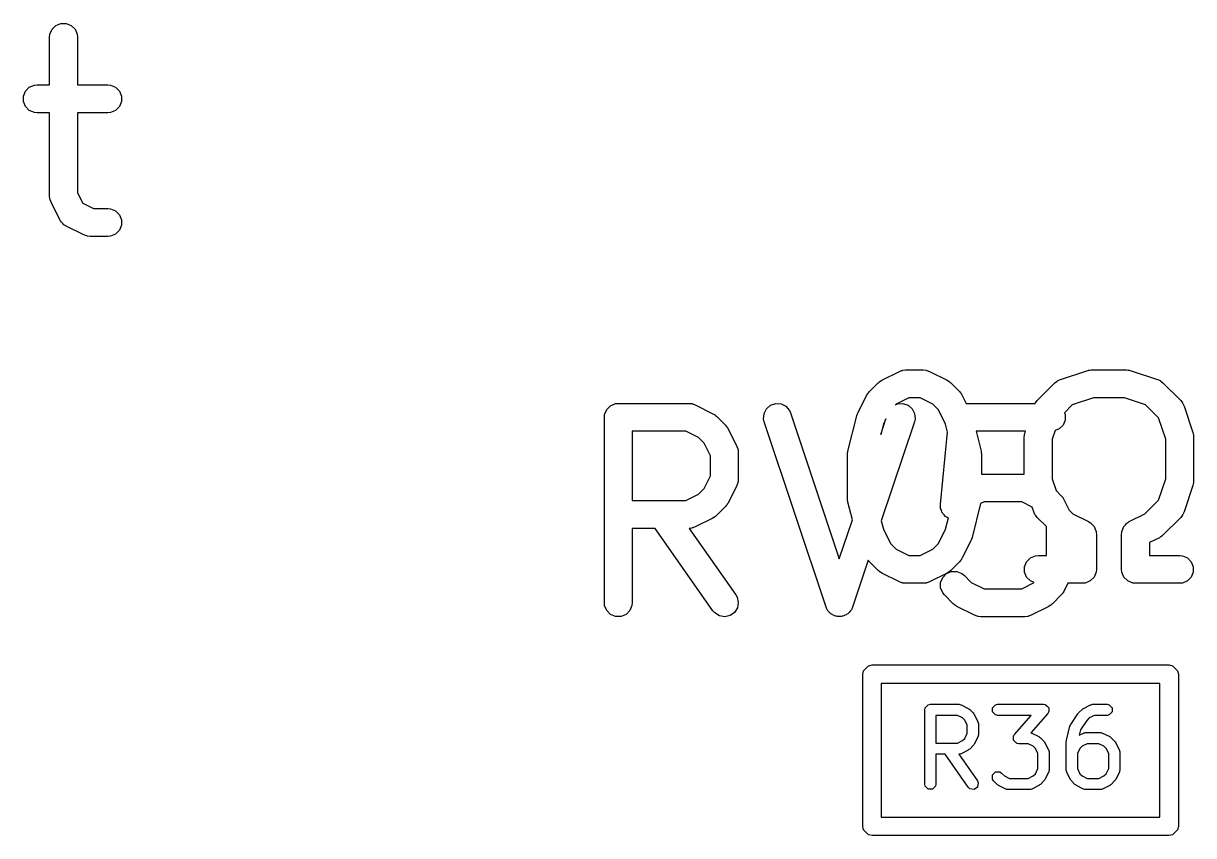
# Model space of a CAD drawing. Header units: millimetres. Extents: x 129 to 276, y -185 to -58.
# Drawn here: x 199.38 to 205.68, y -182.46 to -178.08 of the extents above; entities that cross this region are included whole.
import ezdxf

# ---------------------------------------------------------------- set-up
doc = ezdxf.new("R2010")
doc.units = ezdxf.units.MM
doc.layers.add('F.Fab', color=9, linetype='CONTINUOUS', true_color=0xafafaf)

msp = doc.modelspace()

# ---------------------------------------------------------------- linework, layer by layer
at = {"layer": 'F.Fab', "linetype": 'CONTINUOUS'}
for p, q in [((199.521679, -178.140187), (199.532878, -178.113151)), ((199.532878, -178.113151), (199.55357, -178.092459)), ((199.55357, -178.092459), (199.580606, -178.08126)), ((199.580606, -178.08126), (199.60987, -178.08126)), ((199.60987, -178.08126), (199.636906, -178.092459)), ((199.636906, -178.092459), (199.657598, -178.113151)), ((199.657598, -178.113151), (199.668797, -178.140187)), ((199.520238, -178.154819), (199.521679, -178.140187)), ((199.520238, -178.413152), (199.520238, -178.154819)), ((199.668797, -178.140187), (199.670238, -178.154819)), ((199.670238, -178.154819), (199.670238, -178.413152)), ((199.378822, -178.47352), (199.390021, -178.446484)), ((199.390021, -178.446484), (199.410713, -178.425792)), ((199.410713, -178.425792), (199.437749, -178.414593)), ((199.437749, -178.414593), (199.452381, -178.413152)), ((199.452381, -178.413152), (199.520238, -178.413152)), ((199.670238, -178.413152), (199.833333, -178.413152)), ((199.833333, -178.413152), (199.847965, -178.414593)), ((199.847965, -178.414593), (199.875001, -178.425792)), ((199.875001, -178.425792), (199.895693, -178.446484)), ((199.895693, -178.446484), (199.906892, -178.47352)), ((199.378822, -178.502784), (199.378822, -178.47352)), ((199.390021, -178.52982), (199.378822, -178.502784)), ((199.906892, -178.502784), (199.895693, -178.52982)), ((199.906892, -178.47352), (199.906892, -178.502784)), ((199.410713, -178.550512), (199.390021, -178.52982)), ((199.437749, -178.561711), (199.410713, -178.550512)), ((199.452381, -178.563152), (199.437749, -178.561711)), ((199.520238, -178.563152), (199.452381, -178.563152)), ((199.520238, -179.011961), (199.520238, -178.563152)), ((199.833333, -178.563152), (199.670238, -178.563152)), ((199.670238, -178.563152), (199.670238, -178.994256)), ((199.847965, -178.561711), (199.833333, -178.563152)), ((199.875001, -178.550512), (199.847965, -178.561711)), ((199.895693, -178.52982), (199.875001, -178.550512)), ((199.521679, -179.026593), (199.520238, -179.011961)), ((199.670238, -178.994256), (199.698758, -179.051298)), ((199.52271, -179.029082), (199.521679, -179.026593)), ((199.522901, -179.03177), (199.52271, -179.029082)), ((199.528156, -179.045502), (199.522901, -179.03177)), ((199.575775, -179.140741), (199.528156, -179.045502)), ((199.698758, -179.051298), (199.7558, -179.079819)), ((199.7558, -179.079819), (199.833333, -179.079819)), ((199.833333, -179.079819), (199.847965, -179.08126)), ((199.847965, -179.08126), (199.875001, -179.092459)), ((199.875001, -179.092459), (199.895693, -179.113151)), ((199.895693, -179.113151), (199.906892, -179.140187)), ((199.906892, -179.140187), (199.906892, -179.169451)), ((199.577315, -179.143187), (199.575775, -179.140741)), ((199.5777, -179.144342), (199.577315, -179.143187)), ((199.578946, -179.145779), (199.5777, -179.144342)), ((199.583607, -179.153183), (199.578946, -179.145779)), ((199.590709, -179.159342), (199.583607, -179.153183)), ((199.596873, -179.16645), (199.590709, -179.159342)), ((199.604278, -179.171111), (199.596873, -179.16645)), ((199.605715, -179.172357), (199.604278, -179.171111)), ((199.606868, -179.172741), (199.605715, -179.172357)), ((199.609316, -179.174282), (199.606868, -179.172741)), ((199.704554, -179.221901), (199.609316, -179.174282)), ((199.895693, -179.196487), (199.875001, -179.217179)), ((199.906892, -179.169451), (199.895693, -179.196487)), ((199.718285, -179.227156), (199.704554, -179.221901)), ((199.720974, -179.227347), (199.718285, -179.227156)), ((199.723463, -179.228378), (199.720974, -179.227347)), ((199.738095, -179.229819), (199.723463, -179.228378)), ((199.833333, -179.229819), (199.738095, -179.229819)), ((199.847965, -179.228378), (199.833333, -179.229819)), ((199.875001, -179.217179), (199.847965, -179.228378)), ((204.002173, -180.005356), (204.097411, -179.957737)), ((204.097411, -179.957737), (204.111142, -179.952482)), ((204.111142, -179.952482), (204.113831, -179.95229)), ((204.113831, -179.95229), (204.11632, -179.95126)), ((204.11632, -179.95126), (204.130952, -179.949819)), ((204.130952, -179.949819), (204.22619, -179.949819)), ((204.22619, -179.949819), (204.240822, -179.95126)), ((204.240822, -179.95126), (204.243311, -179.952291)), ((204.243311, -179.952291), (204.245999, -179.952482)), ((204.245999, -179.952482), (204.259731, -179.957737)), ((204.259731, -179.957737), (204.354969, -180.005356)), ((204.964378, -180.001287), (205.107234, -179.953668)), ((205.107234, -179.953668), (205.114489, -179.952018)), ((205.114489, -179.952018), (205.11632, -179.95126)), ((205.11632, -179.95126), (205.118973, -179.950998)), ((205.118973, -179.950998), (205.121571, -179.950408)), ((205.121571, -179.950408), (205.123545, -179.950548)), ((205.123545, -179.950548), (205.130952, -179.949819)), ((205.130952, -179.949819), (205.321428, -179.949819)), ((205.321428, -179.949819), (205.328833, -179.950548)), ((205.328833, -179.950548), (205.330808, -179.950408)), ((205.330808, -179.950408), (205.333405, -179.950998)), ((205.333405, -179.950998), (205.33606, -179.95126)), ((205.33606, -179.95126), (205.337891, -179.952018)), ((205.337891, -179.952018), (205.345145, -179.953668)), ((205.345145, -179.953668), (205.488002, -180.001287)), ((203.935062, -180.067024), (203.982681, -180.019405)), ((203.982681, -180.019405), (203.98843, -180.014686)), ((203.98843, -180.014686), (203.98973, -180.013188)), ((203.98973, -180.013188), (203.991989, -180.011766)), ((203.991989, -180.011766), (203.994046, -180.010078)), ((203.994046, -180.010078), (203.995873, -180.00932)), ((203.995873, -180.00932), (204.002173, -180.005356)), ((204.354969, -180.005356), (204.361268, -180.00932)), ((204.361268, -180.00932), (204.363096, -180.010078)), ((204.363096, -180.010078), (204.365152, -180.011766)), ((204.365152, -180.011766), (204.367412, -180.013188)), ((204.367412, -180.013188), (204.368711, -180.014686)), ((204.368711, -180.014686), (204.374461, -180.019405)), ((204.374461, -180.019405), (204.42208, -180.067024)), ((204.839824, -180.114643), (204.935062, -180.019405)), ((204.935062, -180.019405), (204.946427, -180.010077)), ((204.946427, -180.010077), (204.948917, -180.009045)), ((204.948917, -180.009045), (204.950952, -180.007281)), ((204.950952, -180.007281), (204.964378, -180.001287)), ((205.488002, -180.001287), (205.501427, -180.007281)), ((205.501427, -180.007281), (205.503462, -180.009046)), ((205.503462, -180.009046), (205.505953, -180.010078)), ((205.505953, -180.010078), (205.517318, -180.019405)), ((205.517318, -180.019405), (205.612556, -180.114643)), ((203.921013, -180.086516), (203.924977, -180.080216)), ((203.924977, -180.080216), (203.925735, -180.078389)), ((203.925735, -180.078389), (203.927423, -180.076332)), ((203.927423, -180.076332), (203.928845, -180.074073)), ((203.928845, -180.074073), (203.930343, -180.072773)), ((203.930343, -180.072773), (203.935062, -180.067024)), ((204.42208, -180.067024), (204.426798, -180.072773)), ((204.426798, -180.072773), (204.428297, -180.074073)), ((204.428297, -180.074073), (204.429718, -180.076332)), ((204.429718, -180.076332), (204.431407, -180.078389)), ((204.431407, -180.078389), (204.432164, -180.080216)), ((204.432164, -180.080216), (204.436129, -180.086516)), ((202.520973, -180.163151), (202.541665, -180.142459)), ((202.541665, -180.142459), (202.568701, -180.13126)), ((202.568701, -180.13126), (202.583333, -180.129819)), ((202.583333, -180.129819), (202.964285, -180.129819)), ((202.964285, -180.129819), (202.978917, -180.13126)), ((202.978917, -180.13126), (202.981406, -180.132291)), ((202.981406, -180.132291), (202.984094, -180.132482)), ((202.984094, -180.132482), (202.997826, -180.137737)), ((202.997826, -180.137737), (203.093064, -180.185356)), ((203.381226, -180.158836), (203.403333, -180.139662)), ((203.403333, -180.139662), (203.431096, -180.130408)), ((203.431096, -180.130408), (203.460286, -180.132483)), ((203.460286, -180.132483), (203.486459, -180.145569)), ((203.486459, -180.145569), (203.505633, -180.167676)), ((203.873394, -180.181754), (203.921013, -180.086516)), ((204.076137, -180.13808), (204.087332, -180.132483)), ((204.080141, -180.134077), (204.076137, -180.13808)), ((204.148657, -180.099819), (204.080141, -180.134077)), ((204.087332, -180.132483), (204.116522, -180.130408)), ((204.116522, -180.130408), (204.144284, -180.139662)), ((204.144284, -180.139662), (204.166392, -180.158836)), ((204.208485, -180.099819), (204.148657, -180.099819)), ((204.277001, -180.134077), (204.208485, -180.099819)), ((204.307408, -180.164484), (204.277001, -180.134077)), ((204.436129, -180.086516), (204.45778, -180.129819)), ((204.45778, -180.129819), (204.82832, -180.129819)), ((204.82832, -180.129819), (204.829465, -180.128498)), ((204.829465, -180.128498), (204.830497, -180.126008)), ((204.830497, -180.126008), (204.839824, -180.114643)), ((205.028609, -180.13799), (204.986179, -180.180419)), ((205.143122, -180.099819), (205.028609, -180.13799)), ((205.309258, -180.099819), (205.143122, -180.099819)), ((205.423771, -180.13799), (205.309258, -180.099819)), ((205.493971, -180.20819), (205.423771, -180.13799)), ((205.612556, -180.114643), (205.621884, -180.126008)), ((205.621884, -180.126008), (205.622915, -180.128498)), ((205.622915, -180.128498), (205.62468, -180.130533)), ((205.62468, -180.130533), (205.630674, -180.143959)), ((205.630674, -180.143959), (205.678293, -180.286815)), ((202.508333, -180.204819), (202.509774, -180.190187)), ((202.508333, -181.204819), (202.508333, -180.204819)), ((202.509774, -180.190187), (202.520973, -180.163151)), ((203.093064, -180.185356), (203.099363, -180.18932)), ((203.099363, -180.18932), (203.101191, -180.190078)), ((203.101191, -180.190078), (203.103247, -180.191766)), ((203.103247, -180.191766), (203.105507, -180.193188)), ((203.105507, -180.193188), (203.106806, -180.194686)), ((203.106806, -180.194686), (203.112556, -180.199405)), ((203.112556, -180.199405), (203.160175, -180.247024)), ((203.366065, -180.214199), (203.36814, -180.185009)), ((203.36814, -180.185009), (203.381226, -180.158836)), ((203.505633, -180.167676), (203.511627, -180.181102)), ((203.511627, -180.181102), (203.773809, -180.967648)), ((203.820096, -180.387581), (203.867715, -180.197105)), ((203.867715, -180.197105), (203.8681, -180.196025)), ((203.8681, -180.196025), (203.868139, -180.195486)), ((203.868139, -180.195486), (203.870466, -180.189404)), ((203.870466, -180.189404), (203.872662, -180.183259)), ((203.872662, -180.183259), (203.872984, -180.182823)), ((203.872984, -180.182823), (203.873394, -180.181754)), ((204.166392, -180.158836), (204.179478, -180.18501)), ((204.179478, -180.18501), (204.181553, -180.2142)), ((204.345901, -180.241471), (204.307408, -180.164484)), ((204.986179, -180.180419), (204.990225, -180.190187)), ((204.990225, -180.190187), (204.990225, -180.219451)), ((205.532142, -180.322703), (205.493971, -180.20819)), ((203.160175, -180.247024), (203.164893, -180.252773)), ((203.164893, -180.252773), (203.166392, -180.254073)), ((203.166392, -180.254073), (203.167813, -180.256332)), ((203.167813, -180.256332), (203.169502, -180.258389)), ((203.169502, -180.258389), (203.170259, -180.260216)), ((203.170259, -180.260216), (203.174224, -180.266516)), ((203.174224, -180.266516), (203.221843, -180.361754)), ((203.369325, -180.228536), (203.366065, -180.214199)), ((203.702658, -181.228536), (203.369325, -180.228536)), ((203.997356, -180.297005), (204.025123, -180.213704)), ((204.01124, -180.241471), (203.997356, -180.297005)), ((204.178293, -180.228536), (204.00003, -180.763325)), ((204.025123, -180.213704), (204.01124, -180.241471)), ((204.181553, -180.2142), (204.178293, -180.228536)), ((204.356997, -180.285857), (204.345901, -180.241471)), ((204.958334, -180.267179), (204.935607, -180.276592)), ((204.979026, -180.246487), (204.958334, -180.267179)), ((204.990225, -180.219451), (204.979026, -180.246487)), ((202.94658, -180.279819), (202.658333, -180.279819)), ((202.658333, -180.279819), (202.658333, -180.653628)), ((203.015096, -180.314077), (202.94658, -180.279819)), ((203.045503, -180.344484), (203.015096, -180.314077)), ((204.318229, -180.673546), (204.356997, -180.285857)), ((204.510106, -180.279819), (204.537046, -180.387581)), ((204.776419, -180.279819), (204.510106, -180.279819)), ((204.770238, -180.310533), (204.770967, -180.303127)), ((204.770238, -180.510771), (204.770238, -180.310533)), ((204.770827, -180.301153), (204.771417, -180.298555)), ((204.770967, -180.303127), (204.770827, -180.301153)), ((204.771417, -180.298555), (204.771679, -180.295901)), ((204.771679, -180.295901), (204.772437, -180.294069)), ((204.772437, -180.294069), (204.774087, -180.286816)), ((204.774087, -180.286816), (204.776419, -180.279819)), ((204.935607, -180.276592), (204.920238, -180.322703)), ((204.920238, -180.322703), (204.920238, -180.536457)), ((205.532142, -180.536458), (205.532142, -180.322703)), ((205.678293, -180.286815), (205.679942, -180.29407)), ((205.679942, -180.29407), (205.680701, -180.295901)), ((205.680701, -180.295901), (205.680962, -180.298554)), ((205.680962, -180.298554), (205.681553, -180.301152)), ((205.681553, -180.301152), (205.681412, -180.303126)), ((205.681412, -180.303126), (205.682142, -180.310533)), ((205.682142, -180.310533), (205.682142, -180.548628)), ((203.079761, -180.413), (203.045503, -180.344484)), ((203.221843, -180.361754), (203.227098, -180.375485)), ((203.227098, -180.375485), (203.227289, -180.378174)), ((203.227289, -180.378174), (203.22832, -180.380663)), ((203.22832, -180.380663), (203.229761, -180.395295)), ((203.229761, -180.395295), (203.229761, -180.538152)), ((203.817946, -180.402125), (203.818755, -180.396651)), ((203.818755, -180.396651), (203.819298, -180.391139)), ((203.819298, -180.391139), (203.81972, -180.390117)), ((203.81972, -180.390117), (203.820096, -180.387581)), ((204.537046, -180.387581), (204.537421, -180.390117)), ((204.537421, -180.390117), (204.537844, -180.391139)), ((204.537844, -180.391139), (204.538386, -180.396651)), ((204.538386, -180.396651), (204.539196, -180.402125)), ((203.079761, -180.520447), (203.079761, -180.413)), ((203.817857, -180.405771), (203.818108, -180.403217)), ((203.817857, -180.643866), (203.817857, -180.405771)), ((203.818108, -180.403217), (203.817946, -180.402125)), ((204.539196, -180.402125), (204.539033, -180.403217)), ((204.539033, -180.403217), (204.539285, -180.405771)), ((204.539285, -180.405771), (204.539285, -180.510771)), ((203.045503, -180.588963), (203.079761, -180.520447)), ((204.539285, -180.510771), (204.770238, -180.510771)), ((203.015096, -180.61937), (203.045503, -180.588963)), ((203.221843, -180.571693), (203.174224, -180.666931)), ((203.227098, -180.557962), (203.221843, -180.571693)), ((203.227289, -180.555272), (203.227098, -180.557962)), ((203.22832, -180.552784), (203.227289, -180.555272)), ((203.229761, -180.538152), (203.22832, -180.552784)), ((204.920238, -180.536457), (204.941266, -180.599543)), ((205.493971, -180.650971), (205.532142, -180.536458)), ((205.678293, -180.572346), (205.630674, -180.715202)), ((205.679942, -180.56509), (205.678293, -180.572346)), ((205.680701, -180.56326), (205.679942, -180.56509)), ((205.680962, -180.560606), (205.680701, -180.56326)), ((205.681553, -180.558009), (205.680962, -180.560606)), ((205.682142, -180.548628), (205.681412, -180.556034)), ((205.681412, -180.556034), (205.681553, -180.558009)), ((202.94658, -180.653628), (203.015096, -180.61937)), ((203.818108, -180.646419), (203.817857, -180.643866)), ((203.817946, -180.647512), (203.818108, -180.646419)), ((203.818755, -180.652985), (203.817946, -180.647512)), ((203.819298, -180.658498), (203.818755, -180.652985)), ((204.941266, -180.599543), (204.969699, -180.627976)), ((204.969699, -180.627976), (204.974417, -180.633725)), ((204.974417, -180.633725), (204.975916, -180.635025)), ((204.975916, -180.635025), (204.977337, -180.637284)), ((204.977337, -180.637284), (204.979026, -180.639341)), ((204.979026, -180.639341), (204.979783, -180.641168)), ((204.979783, -180.641168), (204.983748, -180.647468)), ((204.983748, -180.647468), (205.01259, -180.705152)), ((205.419858, -180.725084), (205.493971, -180.650971)), ((202.658333, -180.653628), (202.94658, -180.653628)), ((203.160175, -180.686423), (203.112556, -180.734042)), ((203.164893, -180.680673), (203.160175, -180.686423)), ((203.166392, -180.679374), (203.164893, -180.680673)), ((203.167813, -180.677114), (203.166392, -180.679374)), ((203.169502, -180.675058), (203.167813, -180.677114)), ((203.170259, -180.67323), (203.169502, -180.675058)), ((203.174224, -180.666931), (203.170259, -180.67323)), ((203.81972, -180.659519), (203.819298, -180.658498)), ((203.820096, -180.662056), (203.81972, -180.659519)), ((203.843914, -180.75733), (203.820096, -180.662056)), ((204.318207, -180.688249), (204.318229, -180.673546)), ((204.319298, -180.691864), (204.318207, -180.688249)), ((204.319298, -180.69564), (204.319298, -180.691864)), ((204.323492, -180.705765), (204.319298, -180.69564)), ((204.32666, -180.716265), (204.323492, -180.705765)), ((204.535074, -180.669943), (204.489427, -180.852532)), ((204.553419, -180.660771), (204.535074, -180.669943)), ((204.756104, -180.660771), (204.553419, -180.660771)), ((204.813054, -180.689246), (204.756104, -180.660771)), ((204.821706, -180.715202), (204.813054, -180.689246)), ((204.8277, -180.728627), (204.821706, -180.715202)), ((205.01259, -180.705152), (205.032522, -180.725084)), ((205.630674, -180.715202), (205.62468, -180.728628)), ((203.093064, -180.748091), (202.997826, -180.79571)), ((203.099363, -180.744126), (203.093064, -180.748091)), ((203.101191, -180.743369), (203.099363, -180.744126)), ((203.103247, -180.74168), (203.101191, -180.743369)), ((203.105507, -180.740259), (203.103247, -180.74168)), ((203.106806, -180.73876), (203.105507, -180.740259)), ((203.112556, -180.734042), (203.106806, -180.73876)), ((203.773809, -180.967648), (203.843914, -180.75733)), ((204.00003, -180.763325), (204.01124, -180.808166)), ((204.329051, -180.719188), (204.32666, -180.716265)), ((204.330497, -180.722677), (204.329051, -180.719188)), ((204.33825, -180.73043), (204.330497, -180.722677)), ((204.345191, -180.738913), (204.33825, -180.73043)), ((204.348517, -180.740697), (204.345191, -180.738913)), ((204.345901, -180.808166), (204.361076, -180.747464)), ((204.351189, -180.743369), (204.348517, -180.740697)), ((204.361076, -180.747464), (204.351189, -180.743369)), ((204.829465, -180.730662), (204.8277, -180.728627)), ((204.830497, -180.733153), (204.829465, -180.730662)), ((204.839824, -180.744518), (204.830497, -180.733153)), ((204.889285, -180.793979), (204.839824, -180.744518)), ((205.032522, -180.725084), (205.116874, -180.76726)), ((205.116874, -180.76726), (205.123173, -180.771224)), ((205.123173, -180.771224), (205.125001, -180.771982)), ((205.125001, -180.771982), (205.126062, -180.773043)), ((205.126062, -180.773043), (205.129317, -180.775092)), ((205.129317, -180.775092), (205.137195, -180.784176)), ((205.315184, -180.784176), (205.323063, -180.775092)), ((205.323063, -180.775092), (205.326317, -180.773043)), ((205.326317, -180.773043), (205.327379, -180.771982)), ((205.327379, -180.771982), (205.329206, -180.771224)), ((205.329206, -180.771224), (205.335506, -180.76726)), ((205.335506, -180.76726), (205.419858, -180.725084)), ((205.612556, -180.744518), (205.517318, -180.839756)), ((205.621884, -180.733153), (205.612556, -180.744518)), ((205.622915, -180.730662), (205.621884, -180.733153)), ((205.62468, -180.728628), (205.622915, -180.730662)), ((202.782379, -180.803628), (202.658333, -180.803628)), ((202.658333, -180.803628), (202.658333, -181.204819)), ((203.093319, -181.247829), (202.782379, -180.803628)), ((202.978917, -180.802187), (202.9654, -180.803518)), ((202.9654, -180.803518), (203.216204, -181.16181)), ((202.981406, -180.801155), (202.978917, -180.802187)), ((202.984094, -180.800965), (202.981406, -180.801155)), ((202.997826, -180.79571), (202.984094, -180.800965)), ((204.01124, -180.808166), (204.049734, -180.885153)), ((204.307407, -180.885153), (204.345901, -180.808166)), ((204.889285, -180.949819), (204.889285, -180.793979)), ((205.137195, -180.784176), (205.145693, -180.792674)), ((205.145693, -180.792674), (205.146724, -180.795164)), ((205.146724, -180.795164), (205.14849, -180.7972)), ((205.14849, -180.7972), (205.15229, -180.808602)), ((205.15229, -180.808602), (205.156892, -180.81971)), ((205.156892, -180.81971), (205.157268, -180.823535)), ((205.157268, -180.823535), (205.157744, -180.824961)), ((205.157744, -180.824961), (205.157603, -180.826936)), ((205.157603, -180.826936), (205.158333, -180.834342)), ((205.158333, -180.834342), (205.158333, -181.024819)), ((205.294047, -180.834342), (205.294776, -180.826936)), ((205.294047, -181.024819), (205.294047, -180.834342)), ((205.294636, -180.824961), (205.295111, -180.823535)), ((205.294776, -180.826936), (205.294636, -180.824961)), ((205.295111, -180.823535), (205.295488, -180.81971)), ((205.295488, -180.81971), (205.300089, -180.808602)), ((205.300089, -180.808602), (205.30389, -180.7972)), ((205.30389, -180.7972), (205.305655, -180.795164)), ((205.305655, -180.795164), (205.306687, -180.792674)), ((205.306687, -180.792674), (205.315184, -180.784176)), ((205.517318, -180.839756), (205.511568, -180.844474)), ((204.049734, -180.885153), (204.080141, -180.915561)), ((204.277, -180.915561), (204.307407, -180.885153)), ((204.483748, -180.867883), (204.436129, -180.963121)), ((204.484157, -180.866813), (204.483748, -180.867883)), ((204.48448, -180.866378), (204.484157, -180.866813)), ((204.486672, -180.860241), (204.48448, -180.866378)), ((204.489003, -180.854152), (204.486672, -180.860241)), ((204.489041, -180.853611), (204.489003, -180.854152)), ((204.489427, -180.852532), (204.489041, -180.853611)), ((205.497826, -180.853805), (205.444047, -180.880694)), ((205.444047, -180.880694), (205.444047, -180.949819)), ((205.504125, -180.84984), (205.497826, -180.853805)), ((205.505953, -180.849083), (205.504125, -180.84984)), ((205.508009, -180.847394), (205.505953, -180.849083)), ((205.510269, -180.845973), (205.508009, -180.847394)), ((205.511568, -180.844474), (205.510269, -180.845973)), ((204.080141, -180.915561), (204.148657, -180.949819)), ((204.148657, -180.949819), (204.208485, -180.949819)), ((204.208485, -180.949819), (204.277, -180.915561)), ((204.436129, -180.963121), (204.432165, -180.969417)), ((204.782878, -180.983151), (204.80357, -180.962459)), ((204.80357, -180.962459), (204.830606, -180.95126)), ((204.830606, -180.95126), (204.845238, -180.949819)), ((204.845238, -180.949819), (204.889285, -180.949819)), ((205.444047, -180.949819), (205.607142, -180.949819)), ((205.607142, -180.949819), (205.621774, -180.95126)), ((205.621774, -180.95126), (205.64881, -180.962459)), ((205.64881, -180.962459), (205.669502, -180.983151)), ((203.929185, -180.975859), (203.84496, -181.228536)), ((203.930343, -180.976863), (203.929185, -180.975859)), ((203.935061, -180.982612), (203.930343, -180.976863)), ((203.98268, -181.030232), (203.935061, -180.982612)), ((203.988429, -181.03495), (203.98268, -181.030232)), ((204.374462, -181.030232), (204.368712, -181.03495)), ((204.42208, -180.982613), (204.374462, -181.030232)), ((204.426798, -180.976863), (204.42208, -180.982613)), ((204.428297, -180.975564), (204.426798, -180.976863)), ((204.429718, -180.973305), (204.428297, -180.975564)), ((204.431408, -180.971247), (204.429718, -180.973305)), ((204.432165, -180.969417), (204.431408, -180.971247)), ((204.771679, -181.010187), (204.782878, -180.983151)), ((204.771679, -181.039451), (204.771679, -181.010187)), ((205.158333, -181.024819), (205.156892, -181.039451)), ((205.295488, -181.039451), (205.294047, -181.024819)), ((205.669502, -180.983151), (205.680701, -181.010187)), ((205.680701, -181.010187), (205.680701, -181.039451)), ((203.98973, -181.03645), (203.988429, -181.03495)), ((203.991989, -181.037872), (203.98973, -181.03645)), ((203.994046, -181.03956), (203.991989, -181.037872)), ((203.995873, -181.040317), (203.994046, -181.03956)), ((204.002173, -181.044282), (203.995873, -181.040317)), ((204.097411, -181.091901), (204.002173, -181.044282)), ((204.111142, -181.097156), (204.097411, -181.091901)), ((204.259731, -181.091901), (204.245999, -181.097156)), ((204.354969, -181.044282), (204.259731, -181.091901)), ((204.319298, -181.094948), (204.330497, -181.067912)), ((204.330497, -181.067912), (204.35119, -181.047219)), ((204.35119, -181.047219), (204.378226, -181.036021)), ((204.361268, -181.040317), (204.354969, -181.044282)), ((204.363096, -181.03956), (204.361268, -181.040317)), ((204.365152, -181.037872), (204.363096, -181.03956)), ((204.367412, -181.03645), (204.365152, -181.037872)), ((204.368712, -181.03495), (204.367412, -181.03645)), ((204.378226, -181.036021), (204.407489, -181.036021)), ((204.407489, -181.036021), (204.434525, -181.04722)), ((204.434525, -181.04722), (204.445891, -181.056548)), ((204.445891, -181.056548), (204.484903, -181.095561)), ((204.782878, -181.066487), (204.771679, -181.039451)), ((204.80357, -181.087179), (204.782878, -181.066487)), ((204.82425, -181.095745), (204.80357, -181.087179)), ((205.125001, -181.087179), (205.097965, -181.098378)), ((205.145693, -181.066487), (205.125001, -181.087179)), ((205.156892, -181.039451), (205.145693, -181.066487)), ((205.306687, -181.066487), (205.295488, -181.039451)), ((205.327379, -181.087179), (205.306687, -181.066487)), ((205.354415, -181.098378), (205.327379, -181.087179)), ((205.64881, -181.087179), (205.621774, -181.098378)), ((205.669502, -181.066487), (205.64881, -181.087179)), ((205.680701, -181.039451), (205.669502, -181.066487)), ((204.113831, -181.097347), (204.111142, -181.097156)), ((204.11632, -181.098378), (204.113831, -181.097347)), ((204.130952, -181.099819), (204.11632, -181.098378)), ((204.22619, -181.099819), (204.130952, -181.099819)), ((204.240822, -181.098378), (204.22619, -181.099819)), ((204.243311, -181.097346), (204.240822, -181.098378)), ((204.245999, -181.097156), (204.243311, -181.097346)), ((204.319298, -181.124211), (204.319298, -181.094948)), ((204.330496, -181.151247), (204.319298, -181.124211)), ((204.339823, -181.162612), (204.330496, -181.151247)), ((204.484903, -181.095561), (204.553419, -181.129819)), ((204.553419, -181.129819), (204.756104, -181.129819)), ((204.756104, -181.129819), (204.82425, -181.095745)), ((204.974417, -181.156863), (204.969699, -181.162613)), ((204.975916, -181.155564), (204.974417, -181.156863)), ((204.977337, -181.153305), (204.975916, -181.155564)), ((204.979027, -181.151247), (204.977337, -181.153305)), ((204.979784, -181.149417), (204.979027, -181.151247)), ((204.983748, -181.143121), (204.979784, -181.149417)), ((205.005399, -181.099819), (204.983748, -181.143121)), ((205.083333, -181.099819), (205.005399, -181.099819)), ((205.097965, -181.098378), (205.083333, -181.099819)), ((205.369047, -181.099819), (205.354415, -181.098378)), ((205.607142, -181.099819), (205.369047, -181.099819)), ((205.621774, -181.098378), (205.607142, -181.099819)), ((202.509774, -181.219451), (202.508333, -181.204819)), ((202.520973, -181.246487), (202.509774, -181.219451)), ((202.656892, -181.219451), (202.645693, -181.246487)), ((202.658333, -181.204819), (202.656892, -181.219451)), ((203.216204, -181.16181), (203.223414, -181.174623)), ((203.223414, -181.174623), (203.229743, -181.203194)), ((203.229743, -181.203194), (203.224658, -181.232012)), ((204.387442, -181.210232), (204.339823, -181.162612)), ((204.393191, -181.21495), (204.387442, -181.210232)), ((204.394492, -181.21645), (204.393191, -181.21495)), ((204.396751, -181.217872), (204.394492, -181.21645)), ((204.398808, -181.21956), (204.396751, -181.217872)), ((204.400635, -181.220317), (204.398808, -181.21956)), ((204.406935, -181.224282), (204.400635, -181.220317)), ((204.908887, -181.220317), (204.902588, -181.224282)), ((204.910715, -181.21956), (204.908887, -181.220317)), ((204.912771, -181.217872), (204.910715, -181.21956)), ((204.915031, -181.21645), (204.912771, -181.217872)), ((204.916331, -181.21495), (204.915031, -181.21645)), ((204.922081, -181.210232), (204.916331, -181.21495)), ((204.969699, -181.162613), (204.922081, -181.210232)), ((202.541665, -181.267179), (202.520973, -181.246487)), ((202.568701, -181.278378), (202.541665, -181.267179)), ((202.597965, -181.278378), (202.568701, -181.278378)), ((202.625001, -181.267179), (202.597965, -181.278378)), ((202.645693, -181.246487), (202.625001, -181.267179)), ((203.10289, -181.258989), (203.093319, -181.247829)), ((203.127569, -181.274716), (203.10289, -181.258989)), ((203.156386, -181.279802), (203.127569, -181.274716)), ((203.184957, -181.273472), (203.156386, -181.279802)), ((203.208931, -181.25669), (203.184957, -181.273472)), ((203.224658, -181.232012), (203.208931, -181.25669)), ((203.708652, -181.241961), (203.702658, -181.228536)), ((203.712162, -181.246008), (203.708652, -181.241961)), ((203.714559, -181.250802), (203.712162, -181.246008)), ((203.721667, -181.256967), (203.714559, -181.250802)), ((203.727826, -181.264068), (203.721667, -181.256967)), ((203.732615, -181.266462), (203.727826, -181.264068)), ((203.736666, -181.269976), (203.732615, -181.266462)), ((203.745591, -181.27295), (203.736666, -181.269976)), ((203.753999, -181.277155), (203.745591, -181.27295)), ((203.759343, -181.277534), (203.753999, -181.277155)), ((203.764429, -181.27923), (203.759343, -181.277534)), ((203.773809, -181.278563), (203.764429, -181.27923)), ((203.783189, -181.27923), (203.773809, -181.278563)), ((203.788274, -181.277534), (203.783189, -181.27923)), ((203.793619, -181.277155), (203.788274, -181.277534)), ((203.802029, -181.272949), (203.793619, -181.277155)), ((203.810951, -181.269976), (203.802029, -181.272949)), ((203.814998, -181.266465), (203.810951, -181.269976)), ((203.819792, -181.264069), (203.814998, -181.266465)), ((203.825955, -181.256963), (203.819792, -181.264069)), ((203.833059, -181.250802), (203.825955, -181.256963)), ((203.835454, -181.24601), (203.833059, -181.250802)), ((203.838966, -181.241962), (203.835454, -181.24601)), ((203.84496, -181.228536), (203.838966, -181.241962)), ((204.502173, -181.271901), (204.406935, -181.224282)), ((204.515904, -181.277156), (204.502173, -181.271901)), ((204.518593, -181.277347), (204.515904, -181.277156)), ((204.521082, -181.278378), (204.518593, -181.277347)), ((204.535714, -181.279819), (204.521082, -181.278378)), ((204.773809, -181.279819), (204.535714, -181.279819)), ((204.788441, -181.278378), (204.773809, -181.279819)), ((204.79093, -181.277346), (204.788441, -181.278378)), ((204.793618, -181.277156), (204.79093, -181.277346)), ((204.80735, -181.271901), (204.793618, -181.277156)), ((204.902588, -181.224282), (204.80735, -181.271901)), ((203.9, -181.59), (203.903806, -181.570866)), ((203.9, -182.41), (203.9, -181.59)), ((203.903806, -181.570866), (203.930866, -181.543806)), ((203.930866, -181.543806), (203.95, -181.54)), ((203.95, -181.54), (205.55, -181.54)), ((205.55, -181.54), (205.569134, -181.543806)), ((205.569134, -181.543806), (205.596194, -181.570866)), ((205.596194, -181.570866), (205.6, -181.59)), ((205.6, -181.59), (205.6, -182.41)), ((204, -181.64), (204, -182.36)), ((205.5, -181.64), (204, -181.64)), ((205.5, -182.36), (205.5, -181.64)), ((204.234286, -181.781927), (204.23657, -181.770446)), ((204.234286, -182.181927), (204.234286, -181.781927)), ((204.23657, -181.770446), (204.252805, -181.754211)), ((204.252805, -181.754211), (204.264286, -181.751927)), ((204.264286, -181.751927), (204.416667, -181.751927)), ((204.416667, -181.751927), (204.418141, -181.75222)), ((204.418141, -181.75222), (204.418793, -181.752003)), ((204.418793, -181.752003), (204.423429, -181.753272)), ((204.423429, -181.753272), (204.428148, -181.754211)), ((204.428148, -181.754211), (204.428634, -181.754697)), ((204.428634, -181.754697), (204.430084, -181.755094)), ((204.430084, -181.755094), (204.468179, -181.774142)), ((204.468179, -181.774142), (204.471982, -181.777094)), ((204.471982, -181.777094), (204.475975, -181.779762)), ((204.475975, -181.779762), (204.495023, -181.798809)), ((204.598474, -181.770446), (204.614709, -181.754211)), ((204.598474, -181.793408), (204.598474, -181.770446)), ((204.614709, -181.754211), (204.62619, -181.751927)), ((204.62619, -181.751927), (204.873809, -181.751927)), ((204.873809, -181.751927), (204.882173, -181.753591)), ((204.882173, -181.753591), (204.88342, -181.753508)), ((204.88342, -181.753508), (204.883909, -181.753936)), ((204.883909, -181.753936), (204.88529, -181.754211)), ((204.88529, -181.754211), (204.892756, -181.761677)), ((204.892756, -181.761677), (204.900701, -181.768629)), ((204.900701, -181.768629), (204.900771, -181.769692)), ((204.900771, -181.769692), (204.901525, -181.770446)), ((204.901525, -181.770446), (204.901525, -181.780991)), ((204.901525, -181.780991), (204.902228, -181.791538)), ((205.06212, -181.798809), (205.081167, -181.779761)), ((205.081167, -181.779761), (205.085173, -181.777084)), ((205.085173, -181.777084), (205.088964, -181.774142)), ((205.088964, -181.774142), (205.12706, -181.755094)), ((205.12706, -181.755094), (205.128508, -181.754697)), ((205.128508, -181.754697), (205.128995, -181.754211)), ((205.128995, -181.754211), (205.133706, -181.753273)), ((205.133706, -181.753273), (205.13835, -181.752002)), ((205.13835, -181.752002), (205.139003, -181.752219)), ((205.139003, -181.752219), (205.140476, -181.751927)), ((205.140476, -181.751927), (205.216666, -181.751927)), ((205.216666, -181.751927), (205.228147, -181.754211)), ((205.228147, -181.754211), (205.244382, -181.770446)), ((205.244382, -181.770446), (205.244382, -181.793408)), ((204.409584, -181.811927), (204.294286, -181.811927)), ((204.294286, -181.811927), (204.294286, -181.961451)), ((204.436991, -181.82563), (204.409584, -181.811927)), ((204.449153, -181.837793), (204.436991, -181.82563)), ((204.462857, -181.8652), (204.449153, -181.837793)), ((204.495023, -181.798809), (204.497699, -181.802815)), ((204.497699, -181.802815), (204.500642, -181.806606)), ((204.500642, -181.806606), (204.51969, -181.844702)), ((204.51969, -181.844702), (204.520086, -181.84615)), ((204.520086, -181.84615), (204.520573, -181.846637)), ((204.520573, -181.846637), (204.52151, -181.851348)), ((204.614709, -181.809643), (204.598474, -181.793408)), ((204.62619, -181.811927), (204.614709, -181.809643)), ((204.807696, -181.811927), (204.62619, -181.811927)), ((204.717899, -181.914553), (204.807696, -181.811927)), ((204.896386, -181.801682), (204.805258, -181.905827)), ((204.900643, -181.794289), (204.896386, -181.801682)), ((204.901525, -181.793408), (204.900643, -181.794289)), ((204.902228, -181.791538), (204.901525, -181.792758)), ((204.901525, -181.792758), (204.901525, -181.793408)), ((205.020276, -181.860524), (205.058371, -181.803381)), ((205.058371, -181.803381), (205.060471, -181.801275)), ((205.060471, -181.801275), (205.06212, -181.798809)), ((205.106645, -181.839135), (205.073081, -181.889483)), ((205.120151, -181.82563), (205.106645, -181.839135)), ((205.147559, -181.811927), (205.120151, -181.82563)), ((205.216666, -181.811927), (205.147559, -181.811927)), ((205.228147, -181.809643), (205.216666, -181.811927)), ((205.244382, -181.793408), (205.228147, -181.809643)), ((204.449153, -181.935584), (204.462857, -181.908177)), ((204.462857, -181.908177), (204.462857, -181.8652)), ((204.52151, -181.851348), (204.522782, -181.855992)), ((204.522782, -181.855992), (204.522564, -181.856645)), ((204.522564, -181.856645), (204.522857, -181.858118)), ((204.522857, -181.858118), (204.522857, -181.91526)), ((204.805258, -181.905827), (204.8091, -181.906592)), ((204.8091, -181.906592), (204.809586, -181.907078)), ((204.809586, -181.907078), (204.811036, -181.907475)), ((204.811036, -181.907475), (204.849131, -181.926523)), ((204.997086, -181.94608), (205.016134, -181.869889)), ((205.016134, -181.869889), (205.018317, -181.865267)), ((205.018317, -181.865267), (205.020276, -181.860524)), ((205.073081, -181.889483), (205.065671, -181.919121)), ((205.065671, -181.919121), (205.088964, -181.907475)), ((205.088964, -181.907475), (205.090412, -181.907078)), ((205.090412, -181.907078), (205.090899, -181.906592)), ((205.090899, -181.906592), (205.09561, -181.905654)), ((205.09561, -181.905654), (205.100254, -181.904383)), ((205.100254, -181.904383), (205.100907, -181.9046)), ((205.100907, -181.9046), (205.10238, -181.904308)), ((205.10238, -181.904308), (205.178571, -181.904308)), ((205.178571, -181.904308), (205.180045, -181.904601)), ((205.180045, -181.904601), (205.180697, -181.904384)), ((205.180697, -181.904384), (205.185333, -181.905653)), ((205.185333, -181.905653), (205.190052, -181.906592)), ((205.190052, -181.906592), (205.190538, -181.907078)), ((205.190538, -181.907078), (205.191988, -181.907475)), ((205.191988, -181.907475), (205.230083, -181.926523)), ((204.294286, -181.961451), (204.409584, -181.961451)), ((204.409584, -181.961451), (204.436991, -181.947747)), ((204.436991, -181.947747), (204.449153, -181.935584)), ((204.495023, -181.974569), (204.475975, -181.993616)), ((204.497699, -181.970562), (204.495023, -181.974569)), ((204.500642, -181.966772), (204.497699, -181.970562)), ((204.51969, -181.928676), (204.500642, -181.966772)), ((204.520086, -181.927227), (204.51969, -181.928676)), ((204.520573, -181.926741), (204.520086, -181.927227)), ((204.52151, -181.922029), (204.520573, -181.926741)), ((204.522782, -181.917386), (204.52151, -181.922029)), ((204.522857, -181.91526), (204.522564, -181.916732)), ((204.522564, -181.916732), (204.522782, -181.917386)), ((204.712057, -181.924697), (204.71276, -181.923476)), ((204.71276, -181.935236), (204.712057, -181.924697)), ((204.71276, -181.922827), (204.713641, -181.921945)), ((204.71276, -181.923476), (204.71276, -181.922827)), ((204.71276, -181.945789), (204.71276, -181.935236)), ((204.713514, -181.946543), (204.71276, -181.945789)), ((204.713585, -181.947606), (204.713514, -181.946543)), ((204.721524, -181.954553), (204.713585, -181.947606)), ((204.713641, -181.921945), (204.717899, -181.914553)), ((204.728995, -181.962024), (204.721524, -181.954553)), ((204.730375, -181.962298), (204.728995, -181.962024)), ((204.730865, -181.962727), (204.730375, -181.962298)), ((204.732111, -181.962643), (204.730865, -181.962727)), ((204.740476, -181.964308), (204.732111, -181.962643)), ((204.790536, -181.964308), (204.740476, -181.964308)), ((204.817942, -181.978011), (204.790536, -181.964308)), ((204.849131, -181.926523), (204.852927, -181.92947)), ((204.852927, -181.92947), (204.856927, -181.932142)), ((204.856927, -181.932142), (204.875974, -181.951189)), ((204.875974, -181.951189), (204.878645, -181.955186)), ((204.878645, -181.955186), (204.881595, -181.958987)), ((204.881595, -181.958987), (204.900642, -181.997083)), ((204.99619, -181.953356), (204.996907, -181.949749)), ((204.99619, -182.105737), (204.99619, -181.953356)), ((204.996907, -181.949749), (204.997086, -181.94608)), ((205.109463, -181.964308), (205.082055, -181.978012)), ((205.171488, -181.964308), (205.109463, -181.964308)), ((205.198894, -181.978011), (205.171488, -181.964308)), ((205.230083, -181.926523), (205.233879, -181.92947)), ((205.233879, -181.92947), (205.237879, -181.932142)), ((205.237879, -181.932142), (205.256926, -181.951189)), ((205.256926, -181.951189), (205.259597, -181.955186)), ((205.259597, -181.955186), (205.262547, -181.958987)), ((205.262547, -181.958987), (205.281594, -181.997083)), ((204.343904, -182.021451), (204.294286, -182.021451)), ((204.294286, -182.021451), (204.294286, -182.181927)), ((204.46828, -182.19913), (204.343904, -182.021451)), ((204.418141, -182.021157), (204.417085, -182.021367)), ((204.417085, -182.021367), (204.517434, -182.164723)), ((204.418793, -182.021375), (204.418141, -182.021157)), ((204.423429, -182.020105), (204.418793, -182.021375)), ((204.428148, -182.019167), (204.423429, -182.020105)), ((204.428634, -182.01868), (204.428148, -182.019167)), ((204.430084, -182.018284), (204.428634, -182.01868)), ((204.468179, -181.999236), (204.430084, -182.018284)), ((204.471982, -181.996283), (204.468179, -181.999236)), ((204.475975, -181.993616), (204.471982, -181.996283)), ((204.830106, -181.990175), (204.817942, -181.978011)), ((204.843809, -182.01758), (204.830106, -181.990175)), ((204.843809, -182.098655), (204.843809, -182.01758)), ((204.900642, -181.997083), (204.901038, -181.998531)), ((204.901038, -181.998531), (204.901525, -181.999018)), ((204.901525, -181.999018), (204.902463, -182.003737)), ((204.902463, -182.003737), (204.903733, -182.008373)), ((204.903733, -182.008373), (204.903515, -182.009024)), ((204.903515, -182.009024), (204.903809, -182.010499)), ((204.903809, -182.010499), (204.903809, -182.105737)), ((205.069893, -181.990173), (205.05619, -182.017581)), ((205.05619, -182.017581), (205.05619, -182.098654)), ((205.082055, -181.978012), (205.069893, -181.990173)), ((205.211058, -181.990175), (205.198894, -181.978011)), ((205.224761, -182.01758), (205.211058, -181.990175)), ((205.224761, -182.098655), (205.224761, -182.01758)), ((205.281594, -181.997083), (205.28199, -181.998531)), ((205.28199, -181.998531), (205.282477, -181.999018)), ((205.282477, -181.999018), (205.283415, -182.003737)), ((205.283415, -182.003737), (205.284685, -182.008373)), ((205.284685, -182.008373), (205.284467, -182.009024)), ((205.284467, -182.009024), (205.284761, -182.010499)), ((205.284761, -182.010499), (205.284761, -182.105737)), ((204.830105, -182.126062), (204.843809, -182.098655)), ((205.05619, -182.098654), (205.069893, -182.12606)), ((205.211057, -182.126062), (205.224761, -182.098655)), ((204.517434, -182.164723), (204.522146, -182.175438)), ((204.598474, -182.132352), (204.61471, -182.116116)), ((204.598474, -182.155312), (204.598474, -182.132352)), ((204.604977, -182.165045), (204.598474, -182.155312)), ((204.624025, -182.184093), (204.604977, -182.165045)), ((204.61471, -182.116116), (204.63767, -182.116116)), ((204.63767, -182.116116), (204.647403, -182.122619)), ((204.647403, -182.122619), (204.663007, -182.138223)), ((204.663007, -182.138223), (204.690415, -182.151927)), ((204.690415, -182.151927), (204.790537, -182.151927)), ((204.790537, -182.151927), (204.817944, -182.138223)), ((204.817944, -182.138223), (204.830105, -182.126062)), ((204.875975, -182.165045), (204.856927, -182.184093)), ((204.878645, -182.161048), (204.875975, -182.165045)), ((204.881595, -182.157248), (204.878645, -182.161048)), ((204.900642, -182.119153), (204.881595, -182.157248)), ((204.901038, -182.117704), (204.900642, -182.119153)), ((204.901525, -182.117218), (204.901038, -182.117704)), ((204.902463, -182.112498), (204.901525, -182.117218)), ((204.903733, -182.107863), (204.902463, -182.112498)), ((204.903809, -182.105737), (204.903515, -182.107211)), ((204.903515, -182.107211), (204.903733, -182.107863)), ((204.996483, -182.107211), (204.99619, -182.105737)), ((204.996266, -182.107863), (204.996483, -182.107211)), ((204.997535, -182.112499), (204.996266, -182.107863)), ((204.998474, -182.117218), (204.997535, -182.112499)), ((204.99896, -182.117704), (204.998474, -182.117218)), ((204.999357, -182.119154), (204.99896, -182.117704)), ((205.018405, -182.157249), (204.999357, -182.119154)), ((205.021352, -182.161045), (205.018405, -182.157249)), ((205.024024, -182.165045), (205.021352, -182.161045)), ((205.043071, -182.184092), (205.024024, -182.165045)), ((205.069893, -182.12606), (205.082057, -182.138225)), ((205.082057, -182.138225), (205.109462, -182.151927)), ((205.109462, -182.151927), (205.171489, -182.151927)), ((205.171489, -182.151927), (205.198896, -182.138223)), ((205.198896, -182.138223), (205.211057, -182.126062)), ((205.256927, -182.165045), (205.237879, -182.184093)), ((205.259597, -182.161048), (205.256927, -182.165045)), ((205.262547, -182.157248), (205.259597, -182.161048)), ((205.281594, -182.119153), (205.262547, -182.157248)), ((205.28199, -182.117704), (205.281594, -182.119153)), ((205.282477, -182.117218), (205.28199, -182.117704)), ((205.283415, -182.112498), (205.282477, -182.117218)), ((205.284685, -182.107863), (205.283415, -182.112498)), ((205.284761, -182.105737), (205.284467, -182.107211)), ((205.284467, -182.107211), (205.284685, -182.107863)), ((204.23657, -182.193408), (204.234286, -182.181927)), ((204.252805, -182.209643), (204.23657, -182.193408)), ((204.275767, -182.209643), (204.252805, -182.209643)), ((204.292002, -182.193408), (204.275767, -182.209643)), ((204.294286, -182.181927), (204.292002, -182.193408)), ((204.476735, -182.207226), (204.46828, -182.19913)), ((204.499345, -182.211216), (204.476735, -182.207226)), ((204.518156, -182.198049), (204.499345, -182.211216)), ((204.522146, -182.175438), (204.518156, -182.198049)), ((204.628021, -182.186763), (204.624025, -182.184093)), ((204.631822, -182.189713), (204.628021, -182.186763)), ((204.669917, -182.20876), (204.631822, -182.189713)), ((204.671365, -182.209156), (204.669917, -182.20876)), ((204.671852, -182.209643), (204.671365, -182.209156)), ((204.676571, -182.210581), (204.671852, -182.209643)), ((204.681207, -182.211851), (204.676571, -182.210581)), ((204.681858, -182.211633), (204.681207, -182.211851)), ((204.683333, -182.211927), (204.681858, -182.211633)), ((204.797619, -182.211927), (204.683333, -182.211927)), ((204.799093, -182.211633), (204.797619, -182.211927)), ((204.799745, -182.211851), (204.799093, -182.211633)), ((204.80438, -182.210581), (204.799745, -182.211851)), ((204.8091, -182.209643), (204.80438, -182.210581)), ((204.809586, -182.209156), (204.8091, -182.209643)), ((204.811035, -182.20876), (204.809586, -182.209156)), ((204.84913, -182.189713), (204.811035, -182.20876)), ((204.85293, -182.186762), (204.84913, -182.189713)), ((204.856927, -182.184093), (204.85293, -182.186762)), ((205.047065, -182.186761), (205.043071, -182.184092)), ((205.050869, -182.189713), (205.047065, -182.186761)), ((205.088964, -182.20876), (205.050869, -182.189713)), ((205.090412, -182.209156), (205.088964, -182.20876)), ((205.090899, -182.209643), (205.090412, -182.209156)), ((205.095618, -182.210581), (205.090899, -182.209643)), ((205.100254, -182.211851), (205.095618, -182.210581)), ((205.100905, -182.211633), (205.100254, -182.211851)), ((205.10238, -182.211927), (205.100905, -182.211633)), ((205.178571, -182.211927), (205.10238, -182.211927)), ((205.180045, -182.211633), (205.178571, -182.211927)), ((205.180697, -182.211851), (205.180045, -182.211633)), ((205.185332, -182.210581), (205.180697, -182.211851)), ((205.190052, -182.209643), (205.185332, -182.210581)), ((205.190538, -182.209156), (205.190052, -182.209643)), ((205.191987, -182.20876), (205.190538, -182.209156)), ((205.230082, -182.189713), (205.191987, -182.20876)), ((205.233882, -182.186762), (205.230082, -182.189713)), ((205.237879, -182.184093), (205.233882, -182.186762)), ((203.903806, -182.429134), (203.9, -182.41)), ((204, -182.36), (205.5, -182.36)), ((205.6, -182.41), (205.596194, -182.429134)), ((203.930866, -182.456194), (203.903806, -182.429134)), ((203.95, -182.46), (203.930866, -182.456194)), ((205.55, -182.46), (203.95, -182.46)), ((205.569134, -182.456194), (205.55, -182.46)), ((205.596194, -182.429134), (205.569134, -182.456194))]:
    msp.add_line(p, q, dxfattribs=at)

doc.saveas('drawing.dxf')
